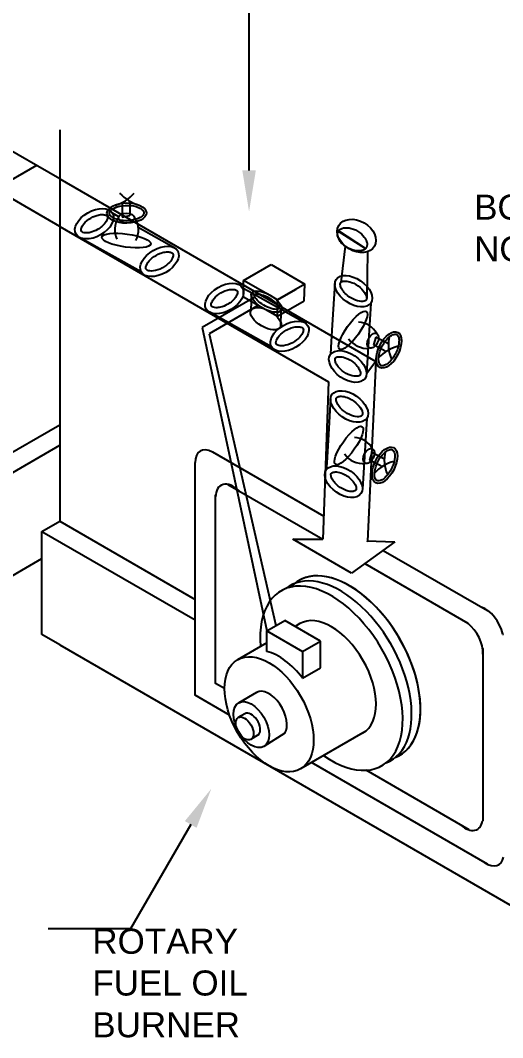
# Model space of a CAD drawing. Header units: millimetres. Extents: x 2399 to 3280, y 1312 to 2501.
# Drawn here: x 3161.4 to 3208.3, y 1442 to 1540.8 of the extents above; entities that cross this region are included whole.
import ezdxf
from ezdxf import colors
from ezdxf.entities.mleader import LeaderData, LeaderLine
from ezdxf.math import Vec2, Vec3

# ---------------------------------------------------------------- set-up
doc = ezdxf.new("R2010")
doc.units = ezdxf.units.MM
doc.styles.add('Annotative', font='arial.ttf', dxfattribs={"height": 1})
doc.styles.get("Standard").update_dxf_attribs({"font": 'arial.ttf', "height": 2})

msp = doc.modelspace()

# ---------------------------------------------------------------- linework, layer by layer
at = {"color": 143, "true_color": 0x7aafdf}
for p, q in [((3165.26099, 1525.41588), (3155.60827, 1530.98888)), ((3165.26099, 1530.18566), (3165.26099, 1492.18566)), ((3165.26099, 1530.18566), (3165.26099, 1492.18566)), ((3165.26099, 1520.79708), (3151.33721, 1528.83597)), ((3163.0055, 1526.71809), (3118.91706, 1501.26362)), ((3165.26099, 1525.41588), (3195.98087, 1507.67975)), ((3171.31289, 1523.02294), (3171.31075, 1523.09341)), ((3171.31289, 1523.02294), (3171.31289, 1521.70834)), ((3172.07187, 1523.02294), (3172.07213, 1523.24832)), ((3172.07187, 1523.02294), (3172.07187, 1521.86086, -1.37156)), ((3170.99038, 1521.74421), (3170.38333, 1522.08285)), ((3171.31289, 1521.70834), (3172.07187, 1521.86086, -1.37156)), ((3165.26099, 1520.79708), (3191.3828, 1505.71565)), ((3176.44636, 1518.70063), (3172.89882, 1520.67961)), ((3192.33098, 1520.33926, 151.69092), (3194.97742, 1518.64657, 151.69092)), ((3194.97742, 1518.64657, 151.69092), (3192.3433, 1520.35929, 151.69092)), ((3173.18867, 1516.37534), (3167.18191, 1519.72289)), ((3193.00132, 1518.87215, 151.69092), (3192.56823, 1515.35612, 151.69092)), ((3194.97742, 1518.64657, 151.69092), (3194.97742, 1518.64657, 151.69092)), ((3195.16226, 1518.34304, 151.69092), (3195.09317, 1513.81438, 151.69092)), ((3183.13676, 1515.56261), (3185.79507, 1517.09739)), ((3185.79507, 1517.09739), (3189.08191, 1515.19973)), ((3183.13676, 1513.97935), (3183.13676, 1515.56261)), ((3186.4236, 1513.66495), (3183.13676, 1515.56261)), ((3189.08191, 1515.19973), (3186.4236, 1513.66495)), ((3189.02346, 1513.58273), (3189.08191, 1515.19973)), ((3191.99122, 1515.28429, 151.69092), (3191.74297, 1511.22969, 151.69092)), ((3183.64192, 1514.48282), (3183.03487, 1514.82146)), ((3185.55036, 1513.41822), (3183.64192, 1514.48282)), ((3183.85411, 1512.66383), (3183.91627, 1514.32978)), ((3186.4236, 1513.66495), (3188.24227, 1514.71496)), ((3184.23035, 1513.94476), (3179.11502, 1510.99142)), ((3184.59277, 1513.13872), (3179.8007, 1510.37202)), ((3183.13676, 1513.97935), (3186.4236, 1512.0817)), ((3189.09791, 1511.43924), (3185.55036, 1513.41822)), ((3186.4236, 1512.0817), (3186.4236, 1513.66495)), ((3186.4236, 1512.0817), (3189.02346, 1513.58273)), ((3195.49757, 1513.35425, 151.69092), (3195.08018, 1506.49035, 151.69092)), ((3185.84021, 1509.11395), (3179.83345, 1512.4615)), ((3186.74796, 1510.9819), (3186.77835, 1512.73319)), ((3191.74297, 1511.22969, 151.69092), (3191.60942, 1509.04848, 151.69092)), ((3179.11502, 1510.99142), (3185.40064, 1481.54241)), ((3179.8007, 1510.37202), (3186.26667, 1482.04241)), ((3195.98507, 1510.04286, 151.69092), (3195.76899, 1509.29947, 150.31936)), ((3196.79911, 1508.76163, 151.69092), (3195.76899, 1509.29947, 150.31936)), ((3197.15039, 1509.43443, 151.69092), (3195.98507, 1510.04286, 151.69092)), ((3197.15039, 1509.43443, 151.69092), (3197.21385, 1509.4037, 151.69092)), ((3191.60942, 1509.04848, 151.69092), (3191.56694, 1508.35467, 151.69092)), ((3196.79911, 1508.76163, 151.69092), (3196.99878, 1508.65708, 151.69092)), ((3195.98087, 1507.67975), (3195.08018, 1506.49035, 151.69092)), ((3195.98087, 1507.67975), (3195.16934, 1490.22746)), ((3191.3828, 1505.71565), (3190.83267, 1490.42184)), ((3191.3828, 1505.71565), (3191.3828, 1505.71565, 170)), ((3191.58878, 1504.09631), (3191.34053, 1500.0417)), ((3155.60827, 1495.97849), (3165.26099, 1501.55149)), ((3155.60827, 1495.97849), (3165.26099, 1501.55149)), ((3195.09513, 1502.16626), (3194.67774, 1495.30236)), ((3155.60827, 1493.97849), (3165.26099, 1499.55149)), ((3155.60827, 1493.97849), (3165.26099, 1499.55149)), ((3191.34053, 1500.0417), (3191.20698, 1497.86049)), ((3180.09409, 1498.89869), (3180.09409, 1498.93116)), ((3180.09409, 1498.89869), (3180.09409, 1498.93116)), ((3195.58263, 1498.85487), (3195.36655, 1498.11149, -1.37156)), ((3196.74795, 1498.24644), (3195.58263, 1498.85487)), ((3191.20698, 1497.86049), (3191.1645, 1497.16668)), ((3196.39667, 1497.57364), (3195.36655, 1498.11149, -1.37156)), ((3196.39667, 1497.57364), (3196.59634, 1497.46909)), ((3196.74795, 1498.24644), (3196.81141, 1498.21571)), ((3163.52894, 1491.18566), (3165.26099, 1492.18566)), ((3163.52894, 1491.18566), (3165.26099, 1492.18566)), ((3165.26099, 1492.18566), (3178.41436, 1484.59155)), ((3165.26099, 1492.18566), (3178.41436, 1484.59155)), ((3163.52894, 1481.18566), (3163.52894, 1491.18566)), ((3163.52894, 1491.18566), (3178.41436, 1482.59155)), ((3163.52894, 1481.18566), (3163.52894, 1491.18566)), ((3163.52894, 1491.18566), (3178.41436, 1482.59155)), ((3193.60608, 1487.13712), (3187.91677, 1490.42184)), ((3187.91677, 1490.42184), (3190.83267, 1490.42184)), ((3197.82405, 1490.17036), (3193.60608, 1487.13712)), ((3195.09844, 1490.2684), (3197.82405, 1490.17036)), ((3155.60827, 1483.97849), (3163.52894, 1488.55149)), ((3185.40064, 1481.54241), (3187.13269, 1482.54241)), ((3185.40064, 1481.54241), (3187.13269, 1482.54241)), ((3190.59679, 1480.54241), (3187.13269, 1482.54241)), ((3190.59679, 1480.54241), (3187.13269, 1482.54241)), ((3185.40064, 1479.54241), (3185.40064, 1481.54241)), ((3185.40064, 1481.54241), (3188.86474, 1479.54241)), ((3185.40064, 1479.54241), (3185.40064, 1481.54241)), ((3185.40064, 1481.54241), (3188.86474, 1479.54241)), ((3188.61083, 1482.23811), (3188.1353, 1481.96356)), ((3188.61083, 1482.23811), (3188.1353, 1481.96356)), ((3165.26099, 1480.18566), (3163.52894, 1481.18566)), ((3165.26099, 1480.18566), (3163.52894, 1481.18566)), ((3188.86474, 1479.54241), (3190.59679, 1480.54241)), ((3188.86474, 1479.54241), (3190.59679, 1480.54241)), ((3190.59679, 1479.94617), (3190.59679, 1480.54241)), ((3190.59679, 1479.94617), (3190.59679, 1480.54241)), ((3208.31269, 1481.22382), (3208.39512, 1481.17623)), ((3208.31269, 1481.22382), (3208.39512, 1481.17623)), ((3165.26099, 1480.18566), (3225.88276, 1445.18566)), ((3165.26099, 1480.18566), (3225.88276, 1445.18566)), ((3185.40064, 1480.38471), (3182.54865, 1478.73811)), ((3185.40064, 1480.38471), (3182.54865, 1478.73811)), ((3188.86474, 1479.54241), (3188.86474, 1476.94617)), ((3188.86474, 1479.54241), (3188.86474, 1476.94617)), ((3190.59679, 1477.94617), (3190.59679, 1479.94617)), ((3190.59679, 1477.94617), (3190.59679, 1479.94617)), ((3188.86474, 1476.94617), (3190.59679, 1477.94617)), ((3188.86474, 1476.94617), (3190.59679, 1477.94617)), ((3184.38577, 1475.55613), (3182.65372, 1474.55613)), ((3184.38577, 1475.55613), (3182.65372, 1474.55613)), ((3183.26609, 1473.49547), (3182.61657, 1473.12047)), ((3183.26609, 1473.49547), (3182.61657, 1473.12047)), ((3194.73455, 1471.63151), (3188.67238, 1468.13151)), ((3194.73455, 1471.63151), (3188.67238, 1468.13151)), ((3184.60544, 1471.47163), (3183.85197, 1471.00552)), ((3184.60544, 1471.47163), (3183.85197, 1471.00552)), ((3187.12584, 1471.59123), (3185.10321, 1470.31349)), ((3187.12584, 1471.59123), (3185.10321, 1470.31349))]:
    msp.add_line(p, q, dxfattribs=at)
at = {"color": 143, "true_color": 0x7aafdf, "extrusion": (-4.44089e-16, 0, -1)}
for p, q in [((3165.26099, 1530.18566), (3165.26099, 1492.18566)), ((3155.60827, 1495.97849), (3165.26099, 1501.55149)), ((3155.60827, 1493.97849), (3165.26099, 1499.55149)), ((3180.09409, 1498.89869), (3180.09409, 1498.93116)), ((3163.52894, 1491.18566), (3165.26099, 1492.18566)), ((3165.26099, 1492.18566), (3178.41436, 1484.59155)), ((3163.52894, 1481.18566), (3163.52894, 1491.18566)), ((3163.52894, 1491.18566), (3178.41436, 1482.59155)), ((3185.40064, 1481.54241), (3187.13269, 1482.54241)), ((3190.59679, 1480.54241), (3187.13269, 1482.54241)), ((3185.40064, 1479.54241), (3185.40064, 1481.54241)), ((3185.40064, 1481.54241), (3188.86474, 1479.54241)), ((3188.61083, 1482.23811), (3188.1353, 1481.96356)), ((3165.26099, 1480.18566), (3163.52894, 1481.18566)), ((3188.86474, 1479.54241), (3190.59679, 1480.54241)), ((3190.59679, 1479.94617), (3190.59679, 1480.54241)), ((3208.31269, 1481.22382), (3208.39512, 1481.17623)), ((3165.26099, 1480.18566), (3225.88276, 1445.18566)), ((3185.40064, 1480.38471), (3182.54865, 1478.73811)), ((3188.86474, 1479.54241), (3188.86474, 1476.94617)), ((3190.59679, 1477.94617), (3190.59679, 1479.94617)), ((3188.86474, 1476.94617), (3190.59679, 1477.94617)), ((3184.38577, 1475.55613), (3182.65372, 1474.55613)), ((3183.26609, 1473.49547), (3182.61657, 1473.12047)), ((3194.73455, 1471.63151), (3188.67238, 1468.13151)), ((3184.60544, 1471.47163), (3183.85197, 1471.00552)), ((3187.12584, 1471.59123), (3185.10321, 1470.31349))]:
    msp.add_line(p, q, dxfattribs=at)
at = {"color": 143, "true_color": 0x7aafdf, "extrusion": (4.44089e-16, 0, -1)}
for p, q in [((3165.26099, 1530.18566), (3165.26099, 1492.18566)), ((3155.60827, 1495.97849), (3165.26099, 1501.55149)), ((3155.60827, 1493.97849), (3165.26099, 1499.55149)), ((3180.09409, 1498.89869), (3180.09409, 1498.93116)), ((3163.52894, 1491.18566), (3165.26099, 1492.18566)), ((3165.26099, 1492.18566), (3178.41436, 1484.59155)), ((3163.52894, 1481.18566), (3163.52894, 1491.18566)), ((3163.52894, 1491.18566), (3178.41436, 1482.59155)), ((3155.60827, 1483.97849), (3163.52894, 1488.55149)), ((3185.40064, 1481.54241), (3187.13269, 1482.54241)), ((3190.59679, 1480.54241), (3187.13269, 1482.54241)), ((3185.40064, 1479.54241), (3185.40064, 1481.54241)), ((3185.40064, 1481.54241), (3188.86474, 1479.54241)), ((3188.61083, 1482.23811), (3188.1353, 1481.96356)), ((3165.26099, 1480.18566), (3163.52894, 1481.18566)), ((3188.86474, 1479.54241), (3190.59679, 1480.54241)), ((3190.59679, 1479.94617), (3190.59679, 1480.54241)), ((3208.31269, 1481.22382), (3208.39512, 1481.17623)), ((3165.26099, 1480.18566), (3225.88276, 1445.18566)), ((3185.40064, 1480.38471), (3182.54865, 1478.73811)), ((3188.86474, 1479.54241), (3188.86474, 1476.94617)), ((3190.59679, 1477.94617), (3190.59679, 1479.94617)), ((3188.86474, 1476.94617), (3190.59679, 1477.94617)), ((3184.38577, 1475.55613), (3182.65372, 1474.55613)), ((3183.26609, 1473.49547), (3182.61657, 1473.12047)), ((3194.73455, 1471.63151), (3188.67238, 1468.13151)), ((3184.60544, 1471.47163), (3183.85197, 1471.00552)), ((3187.12584, 1471.59123), (3185.10321, 1470.31349))]:
    msp.add_line(p, q, dxfattribs=at)
at = {"color": 143, "true_color": 0x7aafdf, "extrusion": (-4.44089e-16, 0, -1)}
for points in [[(-3180.09409, 1498.93116), (-3190.91405, 1492.68426)], [(-3181.76902, 1473.34534), (-3178.41436, 1475.28215), (-3178.41436, 1481.43685), (-3178.41436, 1497.8694)], [(-3181.60286, 1495.75068), (-3190.83267, 1490.42184)], [(-3181.28039, 1475.93685), (-3180.41436, 1476.43685), (-3180.41436, 1481.43685), (-3180.41436, 1494.73877)], [(-3195.09844, 1490.2684), (-3195.16934, 1490.22746)], [(-3196.68589, 1489.35188), (-3207.05056, 1483.36784)], [(-3194.9046, 1488.07091), (-3204.93932, 1482.27736)], [(-3206.39512, 1479.82309), (-3206.39512, 1466.43685), (-3206.39512, 1463.08979)], [(-3206.84006, 1458.87057), (-3189.73601, 1468.7456)], [(-3205.05465, 1462.21077), (-3195.02999, 1467.99851)]]:
    msp.add_lwpolyline(points, dxfattribs=at)
at = {"color": 143, "true_color": 0x7aafdf}
for points in [[(3180.09409, 1498.93116), (3190.91405, 1492.68426)], [(3180.09409, 1498.93116), (3190.91405, 1492.68426)], [(3181.76902, 1473.34534), (3178.41436, 1475.28215), (3178.41436, 1481.43685), (3178.41436, 1497.8694)], [(3181.76902, 1473.34534), (3178.41436, 1475.28215), (3178.41436, 1481.43685), (3178.41436, 1497.8694)], [(3181.60286, 1495.75068), (3190.83267, 1490.42184)], [(3181.60286, 1495.75068), (3190.83267, 1490.42184)], [(3181.28039, 1475.93685), (3180.41436, 1476.43685), (3180.41436, 1481.43685), (3180.41436, 1494.73877)], [(3181.28039, 1475.93685), (3180.41436, 1476.43685), (3180.41436, 1481.43685), (3180.41436, 1494.73877)], [(3195.09844, 1490.2684), (3195.16934, 1490.22746)], [(3196.68589, 1489.35188), (3207.05056, 1483.36784)], [(3194.9046, 1488.07091), (3204.93932, 1482.27736)], [(3206.39512, 1479.82309), (3206.39512, 1466.43685), (3206.39512, 1463.08979)], [(3206.39512, 1479.82309), (3206.39512, 1466.43685), (3206.39512, 1463.08979)], [(3206.84006, 1458.87057), (3189.73601, 1468.7456)], [(3206.84006, 1458.87057), (3189.73601, 1468.7456)], [(3205.05465, 1462.21077), (3195.02999, 1467.99851)], [(3205.05465, 1462.21077), (3195.02999, 1467.99851)]]:
    msp.add_lwpolyline(points, dxfattribs=at)
at = {"color": 143, "true_color": 0x7aafdf, "extrusion": (4.44089e-16, 0, -1)}
for points in [[(-3180.09409, 1498.93116), (-3190.91405, 1492.68426)], [(-3181.76902, 1473.34534), (-3178.41436, 1475.28215), (-3178.41436, 1481.43685), (-3178.41436, 1497.8694)], [(-3181.60286, 1495.75068), (-3190.83267, 1490.42184)], [(-3181.28039, 1475.93685), (-3180.41436, 1476.43685), (-3180.41436, 1481.43685), (-3180.41436, 1494.73877)], [(-3195.09844, 1490.2684), (-3195.16934, 1490.22746)], [(-3196.68589, 1489.35188), (-3207.05056, 1483.36784)], [(-3194.9046, 1488.07091), (-3204.93932, 1482.27736)], [(-3206.39512, 1479.82309), (-3206.39512, 1466.43685), (-3206.39512, 1463.08979)], [(-3206.84006, 1458.87057), (-3189.73601, 1468.7456)], [(-3205.05465, 1462.21077), (-3195.02999, 1467.99851)]]:
    msp.add_lwpolyline(points, dxfattribs=at)
at = {"color": 143, "true_color": 0x7aafdf}
for centre, radius, start, end in [((3169.84865, 1526.13703), 3.37659, 282.8576029, 321.6732251), ((3174.22361, 1527.01763), 4.34015, 223.5911844, 253.194751), ((3172.66802, 1520.44845), 2.06861, 145.5366857, 205.5366857), ((3170.6954, 1520.44263), 2.21613, 332.7352933, 32.7352933), ((3194.24105, 1509.42472, 151.69092), 2.06861, 27.9667763, 87.9667763), ((3200.58856, 1509.29109, 151.69092), 3.37659, 165.2876934, 204.1033157), ((3195.14887, 1511.17604, 151.69092), 2.21613, 215.1653839, 275.1653839), ((3199.3443, 1505.00536, 151.69092), 4.34015, 106.0212749, 135.6248416), ((3193.83861, 1498.23673), 2.06861, 27.9667763, 87.9667763), ((3194.74643, 1499.98805), 2.21613, 215.1653839, 275.1653839), ((3200.18612, 1498.1031), 3.37659, 165.2876934, 204.1033157), ((3198.94186, 1493.81737), 4.34015, 106.0212749, 135.6248416)]:
    msp.add_arc(centre, radius, start, end, dxfattribs=at)
for centre, major_axis, ratio in [((3171.76706, 1522.09753, 10.47444), (-1.91563, -0.02636), 0.5118697), ((3171.74198, 1521.61904), (-0.77951, 0), 0.60555836), ((3194.113, 1519.87857, 151.69092), (1.73713, -1.00293), 0.73106887), ((3171.74148, 1519.42741), (-2.37969, 0.32998), 0.26620838), ((3174.95876, 1517.3973), (-1.77009, -1.02196), 0.59812205), ((3193.81007, 1514.5075, 151.69092), (1.6875, -1.15325), 0.59812205), ((3185.35493, 1513.49917), (-1.43866, 0.83061), 0.43588314), ((3185.2879, 1511.84655), (-1.43379, 0.81728), 0.4959452), ((3193.76478, 1510.71862, 151.69092), (1.30233, 1.8282), 0.2849266), ((3187.6103, 1510.13591), (-1.77009, -1.02196), 0.59812205), ((3195.70731, 1509.70383, 151.69092), (0.36078, 0.69099), 0.60555836), ((3197.24711, 1508.80519, 151.69092), (0.86324, 1.71031), 0.5118697), ((3193.40763, 1503.31951), (1.6875, -1.15325), 0.59812205), ((3193.36234, 1499.53063), (1.30233, 1.8282), 0.2849266), ((3195.30487, 1498.51584), (0.36078, 0.69099), 0.60555836), ((3196.84467, 1497.6172), (0.86324, 1.71031), 0.5118697), ((3185.61051, 1473.43481), (3.06186, -5.3033), 0.57735027), ((3185.61051, 1473.43481), (3.06186, -5.3033), 0.57735027), ((3185.61051, 1473.43481), (3.06186, -5.3033), 0.57735027), ((3185.61051, 1473.43481), (3.06186, -5.3033), 0.57735027), ((3183.87846, 1472.43481), (1.22474, -2.12132), 0.57735027), ((3183.87846, 1472.43481), (1.22474, -2.12132), 0.57735027), ((3183.87846, 1472.43481), (1.22474, -2.12132), 0.57735027), ((3183.87846, 1472.43481), (1.22474, -2.12132), 0.57735027), ((3183.22894, 1472.05981), (0.61237, -1.06066), 0.57735027), ((3183.22894, 1472.05981), (0.61237, -1.06066), 0.57735027), ((3183.22894, 1472.05981), (0.61237, -1.06066), 0.57735027), ((3183.22894, 1472.05981), (0.61237, -1.06066), 0.57735027)]:
    msp.add_ellipse(centre, major_axis=major_axis, ratio=ratio, dxfattribs=at)
for centre, major_axis, ratio, start_param, end_param in [((3168.61324, 1521.06089), (1.77009, 1.02196), 0.60575805, -1.57079633, 4.71238898), ((3181.26478, 1513.7995), (1.77009, 1.02196), 0.60575805, -1.57079633, 4.71238898), ((3193.25444, 1507.20142, 151.69092), (-1.6875, 1.15325), 0.60575805, -1.57079633, 4.71238898), ((3180.14641, 1496.8694), (1.22474, -2.12132), 0.57735027, 2.38640917, 3.92699082), ((3180.14641, 1496.8694), (1.22474, -2.12132), 0.57735027, 2.38640917, 3.92699082), ((3180.14641, 1496.8694), (1.22474, -2.12132), 0.57735027, 2.38640917, 3.92699082), ((3180.14641, 1496.8694), (1.22474, -2.12132), 0.57735027, 2.38640917, 3.92699082), ((3192.852, 1496.01343), (-1.6875, 1.15325), 0.60575805, -1.57079633, 4.71238898), ((3182.14641, 1493.53789), (1.22474, -2.12132), 0.57735027, 2.03697802, 3.92699082), ((3182.14641, 1493.53789), (1.22474, -2.12132), 0.57735027, 2.03697802, 3.92699082), ((3182.14641, 1493.53789), (1.22474, -2.12132), 0.57735027, 2.03697802, 3.92699082), ((3182.14641, 1493.53789), (1.22474, -2.12132), 0.57735027, 2.03697802, 3.92699082), ((3180.14641, 1496.8694), (1.22474, -2.12132), 0.57735027, 0.64602614, 0.68396431), ((3180.14641, 1496.8694), (1.22474, -2.12132), 0.57735027, 0.64602614, 0.68396431), ((3180.14641, 1496.8694), (1.22474, -2.12132), 0.57735027, 0.64602614, 0.68396431), ((3180.14641, 1496.8694), (1.22474, -2.12132), 0.57735027, 0.64602614, 0.68396431), ((3180.14641, 1496.8694), (1.22474, -2.12132), 0.57735027, 5.65311148, 5.65831626), ((3180.14641, 1496.8694), (1.22474, -2.12132), 0.57735027, 5.65311148, 5.65831626), ((3180.14641, 1496.8694), (1.22474, -2.12132), 0.57735027, 5.65311148, 5.65831626), ((3180.14641, 1496.8694), (1.22474, -2.12132), 0.57735027, 5.65311148, 5.65831626), ((3193.40474, 1477.93481), (4.89898, -8.48528), 0.57735027, 6.19468146, 9.60248856), ((3193.40474, 1477.93481), (4.89898, -8.48528), 0.57735027, 6.19468146, 9.5132818), ((3193.40474, 1477.93481), (4.89898, -8.48528), 0.57735027, 6.19468146, 9.5132818), ((3193.40474, 1477.93481), (4.89898, -8.48528), 0.57735027, 6.19468146, 9.5132818), ((3192.53872, 1477.43481), (4.89898, -8.48528), 0.57735027, 6.19468146, 9.5132818), ((3192.53872, 1477.43481), (4.89898, -8.48528), 0.57735027, 6.19468146, 9.5132818), ((3192.53872, 1477.43481), (4.89898, -8.48528), 0.57735027, 6.19468146, 9.5132818), ((3192.53872, 1477.43481), (4.89898, -8.48528), 0.57735027, 6.19468146, 9.5132818), ((3191.67269, 1476.93481), (4.89898, -8.48528), 0.57735027, 5.38752051, 10.32044275), ((3191.67269, 1476.93481), (4.89898, -8.48528), 0.57735027, 5.38752051, 10.32044275), ((3191.67269, 1476.93481), (4.89898, -8.48528), 0.57735027, 5.38752051, 10.32044275), ((3191.67269, 1476.93481), (4.89898, -8.48528), 0.57735027, 5.38752051, 10.32044275), ((3206.64215, 1481.66002), (1.22474, -2.12132), 0.57735027, 7.335896, 8.87741313), ((3206.64215, 1481.66002), (1.22474, -2.12132), 0.57735027, 7.335896, 8.87741313), ((3206.64215, 1481.66002), (1.22474, -2.12132), 0.57735027, 7.335896, 8.87741313), ((3206.64215, 1481.66002), (1.22474, -2.12132), 0.57735027, 7.335896, 8.87741313), ((3191.67269, 1476.93481), (3.06186, -5.3033), 0.57735027, 6.28318531, 9.42477796), ((3191.67269, 1476.93481), (3.06186, -5.3033), 0.57735027, 6.28318531, 9.42477796), ((3191.67269, 1476.93481), (3.06186, -5.3033), 0.57735027, 6.28318531, 9.42477796), ((3191.67269, 1476.93481), (3.06186, -5.3033), 0.57735027, 6.28318531, 9.42477796), ((3206.64215, 1481.66002), (1.22474, -2.12132), 0.57735027, 4.11092313, 4.12755218), ((3206.64215, 1481.66002), (1.22474, -2.12132), 0.57735027, 4.11092313, 4.12755218), ((3206.64215, 1481.66002), (1.22474, -2.12132), 0.57735027, 4.11092313, 4.12755218), ((3206.64215, 1481.66002), (1.22474, -2.12132), 0.57735027, 4.11092313, 4.12755218), ((3204.66779, 1480.42724), (1.22474, -2.12132), 0.57735027, 0.71160501, 2.1955579), ((3204.66779, 1480.42724), (1.22474, -2.12132), 0.57735027, 0.71160501, 2.1955579), ((3204.66779, 1480.42724), (1.22474, -2.12132), 0.57735027, 0.71160501, 2.1955579), ((3204.66779, 1480.42724), (1.22474, -2.12132), 0.57735027, 0.71160501, 2.1955579), ((3186.54882, 1474.05849), (3.06186, -5.3033), 0.57735027, 8.075063, 8.90775104), ((3186.54882, 1474.05849), (3.06186, -5.3033), 0.57735027, 8.075063, 8.90775104), ((3186.54882, 1474.05849), (3.06186, -5.3033), 0.57735027, 8.075063, 8.90775104), ((3186.54882, 1474.05849), (3.06186, -5.3033), 0.57735027, 8.075063, 8.90775104), ((3206.64215, 1481.66002), (1.22474, -2.12132), 0.57735027, 5.33715056, 5.35467613), ((3206.64215, 1481.66002), (1.22474, -2.12132), 0.57735027, 5.33715056, 5.35467613), ((3206.64215, 1481.66002), (1.22474, -2.12132), 0.57735027, 5.33715056, 5.35467613), ((3206.64215, 1481.66002), (1.22474, -2.12132), 0.57735027, 5.33715056, 5.35467613), ((3186.54882, 1474.05849), (3.06186, -5.3033), 0.57735027, 9.57717223, 9.62100721), ((3186.54882, 1474.05849), (3.06186, -5.3033), 0.57735027, 9.57717223, 9.62100721), ((3186.54882, 1474.05849), (3.06186, -5.3033), 0.57735027, 9.57717223, 9.62100721), ((3186.54882, 1474.05849), (3.06186, -5.3033), 0.57735027, 9.57717223, 9.62100721), ((3185.61051, 1473.43481), (1.22474, -2.12132), 0.57735027, 6.5629608, 9.42477796), ((3185.61051, 1473.43481), (1.22474, -2.12132), 0.57735027, 6.5629608, 9.42477796), ((3185.61051, 1473.43481), (1.22474, -2.12132), 0.57735027, 6.5629608, 9.42477796), ((3185.61051, 1473.43481), (1.22474, -2.12132), 0.57735027, 6.5629608, 9.42477796), ((3183.87846, 1472.43481), (0.61237, -1.06066), 0.57735027, 6.49403221, 9.42477796), ((3183.87846, 1472.43481), (0.61237, -1.06066), 0.57735027, 6.49403221, 9.42477796), ((3183.87846, 1472.43481), (0.61237, -1.06066), 0.57735027, 6.49403221, 9.42477796), ((3183.87846, 1472.43481), (0.61237, -1.06066), 0.57735027, 6.49403221, 9.42477796), ((3204.64547, 1464.39041), (1.22474, -2.12132), 0.57735027, 5.25928715, 6.91875052), ((3204.64547, 1464.39041), (1.22474, -2.12132), 0.57735027, 5.25928715, 6.91875052), ((3204.64547, 1464.39041), (1.22474, -2.12132), 0.57735027, 5.25928715, 6.91875052), ((3204.64547, 1464.39041), (1.22474, -2.12132), 0.57735027, 5.25928715, 6.91875052), ((3206.69897, 1460.94538), (1.22474, -2.12132), 0.57735027, 8.81571863, 8.83746937), ((3206.69897, 1460.94538), (1.22474, -2.12132), 0.57735027, 8.81571863, 8.83746937), ((3206.69897, 1460.94538), (1.22474, -2.12132), 0.57735027, 8.81571863, 8.83746937), ((3206.69897, 1460.94538), (1.22474, -2.12132), 0.57735027, 8.81571863, 8.83746937), ((3206.69897, 1460.94538), (1.22474, -2.12132), 0.57735027, 3.76830178, 3.77715787), ((3206.69897, 1460.94538), (1.22474, -2.12132), 0.57735027, 3.76830178, 3.77715787), ((3206.69897, 1460.94538), (1.22474, -2.12132), 0.57735027, 3.76830178, 3.77715787), ((3206.69897, 1460.94538), (1.22474, -2.12132), 0.57735027, 3.76830178, 3.77715787), ((3206.69897, 1460.94538), (1.22474, -2.12132), 0.57735027, 5.41623767, 6.86463338), ((3206.69897, 1460.94538), (1.22474, -2.12132), 0.57735027, 5.41623767, 6.86463338), ((3206.69897, 1460.94538), (1.22474, -2.12132), 0.57735027, 5.41623767, 6.86463338), ((3206.69897, 1460.94538), (1.22474, -2.12132), 0.57735027, 5.41623767, 6.86463338)]:
    msp.add_ellipse(centre, major_axis=major_axis, ratio=ratio, start_param=start_param, end_param=end_param, dxfattribs=at)
for points, knots in [([(3170.08898, 1522.07444, 10.47444), (3170.08967, 1522.02387, 10.47444), (3170.1038, 1521.97183, 10.47444), (3170.17665, 1521.85233, 10.47444), (3170.23668, 1521.78637, 10.47444), (3170.40773, 1521.65858, 10.47444), (3170.51818, 1521.59712, 10.47444), (3170.93816, 1521.42659, 10.47444), (3171.32555, 1521.35544, 10.47444), (3172.11062, 1521.35298, 10.47444), (3172.50617, 1521.42147, 10.47444), (3173.01091, 1521.61528, 10.47444), (3173.17127, 1521.71209, 10.47444), (3173.36035, 1521.88641, 10.47444), (3173.40841, 1521.96192, 10.47444), (3173.45134, 1522.09071, 10.47444), (3173.45108, 1522.14497, 10.47444), (3173.40791, 1522.27145, 10.47444), (3173.36008, 1522.34501, 10.47444), (3173.1925, 1522.49509, 10.47444), (3173.07377, 1522.56984, 10.47444), (3172.78127, 1522.69671, 10.47444), (3172.60793, 1522.74899, 10.47444), (3172.08217, 1522.84876, 10.47444), (3171.69687, 1522.85807, 10.47444), (3170.98779, 1522.76176, 10.47444), (3170.66576, 1522.6553, 10.47444), (3170.31001, 1522.44279, 10.47444), (3170.21358, 1522.35375, 10.47444), (3170.1062, 1522.19847, 10.47444), (3170.08815, 1522.13461, 10.47444), (3170.08898, 1522.07444, 10.47444)], [0, 0, 0, 0, 0.29371084, 0.29371084, 0.58742168, 0.58742168, 0.88113252, 0.88113252, 1.53779541, 1.53779541, 2.19445829, 2.19445829, 2.62294931, 2.62294931, 2.96496298, 2.96496298, 3.30697666, 3.30697666, 3.64899034, 3.64899034, 3.99100401, 3.99100401, 4.33301769, 4.33301769, 4.94606515, 4.94606515, 5.55911261, 5.55911261, 5.93365654, 5.93365654, 6.28318531, 6.28318531, 6.28318531, 6.28318531]), ([(3168.93754, 1520.49918), (3169.0921, 1520.58842), (3169.23788, 1520.69277), (3169.54206, 1520.95958), (3169.68195, 1521.12923), (3169.85926, 1521.43485), (3169.89457, 1521.56802), (3169.90126, 1521.71252), (3169.89183, 1521.74794), (3169.86837, 1521.79974), (3169.85381, 1521.82027), (3169.78403, 1521.873), (3169.72637, 1521.90325), (3169.55417, 1521.94597), (3169.44076, 1521.95748), (3169.17784, 1521.94363), (3169.02875, 1521.91846), (3168.60644, 1521.79675), (3168.32288, 1521.66032), (3167.83508, 1521.31658), (3167.63222, 1521.10951), (3167.41327, 1520.78078), (3167.36074, 1520.65292), (3167.3226, 1520.4765), (3167.32601, 1520.42011), (3167.343, 1520.34701), (3167.35395, 1520.32723), (3167.39982, 1520.27788), (3167.43906, 1520.24777), (3167.57947, 1520.19427), (3167.6798, 1520.17305), (3167.92683, 1520.16626), (3168.07277, 1520.18057), (3168.45775, 1520.268), (3168.70744, 1520.36633), (3168.93754, 1520.49918)], [-1.57079633, -1.57079633, -1.57079633, -1.57079633, -1.2533915, -1.2533915, -0.81183301, -0.81183301, -0.37027452, -0.37027452, -0.05974953, -0.05974953, 0.25077545, 0.25077545, 0.56130044, 0.56130044, 0.87182543, 0.87182543, 1.18235042, 1.18235042, 1.71911562, 1.71911562, 2.25588082, 2.25588082, 2.63932032, 2.63932032, 2.95942498, 2.95942498, 3.27952963, 3.27952963, 3.59963429, 3.59963429, 3.91973894, 3.91973894, 4.2398436, 4.2398436, 4.71238898, 4.71238898, 4.71238898, 4.71238898]), ([(3195.06674, 1518.75992, 151.69092), (3195.10515, 1518.82644, 151.69092), (3195.12971, 1518.90249, 151.69092), (3195.14296, 1519.09603, 151.69092), (3195.12975, 1519.21397, 151.69092), (3195.04206, 1519.47887, 151.69092), (3194.96728, 1519.6248, 151.69092), (3194.70304, 1519.98385, 151.69092), (3194.47425, 1520.19225, 151.69092), (3193.9495, 1520.5079, 151.69092), (3193.65511, 1520.61424, 151.69092), (3193.11347, 1520.69682, 151.69092), (3192.86959, 1520.67255, 151.69092), (3192.5592, 1520.56526, 151.69092), (3192.46474, 1520.50052, 151.69092), (3192.33536, 1520.362, 151.69092), (3192.29583, 1520.28746, 151.69092), (3192.25337, 1520.09255, 151.69092), (3192.25321, 1519.96881, 151.69092), (3192.33052, 1519.67444, 151.69092), (3192.40928, 1519.50591, 151.69092), (3192.65071, 1519.1736, 151.69092), (3192.81277, 1519.01065, 151.69092), (3193.18956, 1518.73388, 151.69092), (3193.40385, 1518.62031, 151.69092), (3193.83675, 1518.46667, 151.69092), (3194.05486, 1518.42687, 151.69092), (3194.44289, 1518.41866, 151.69092), (3194.61154, 1518.45009, 151.69092), (3194.86791, 1518.5503, 151.69092), (3194.95532, 1518.61617, 151.69092), (3195.03499, 1518.71017, 151.69092), (3195.052, 1518.7344, 151.69092), (3195.06674, 1518.75992, 151.69092)], [0, 0, 0, 0, 0.34370257, 0.34370257, 0.68740514, 0.68740514, 1.03110771, 1.03110771, 1.54625698, 1.54625698, 2.06140625, 2.06140625, 2.57655552, 2.57655552, 2.97375158, 2.97375158, 3.37094764, 3.37094764, 3.76814369, 3.76814369, 4.16533975, 4.16533975, 4.56253581, 4.56253581, 4.95973187, 4.95973187, 5.35692793, 5.35692793, 5.75412399, 5.75412399, 6.15132004, 6.15132004, 6.28318531, 6.28318531, 6.28318531, 6.28318531]), ([(3173.65618, 1516.64526), (3173.67069, 1516.62013), (3173.69045, 1516.59669), (3173.76479, 1516.54464), (3173.82037, 1516.51727), (3173.97449, 1516.47692), (3174.07242, 1516.46445), (3174.42138, 1516.46838), (3174.72177, 1516.53423), (3175.30879, 1516.79018), (3175.59421, 1516.97872), (3175.98885, 1517.3531), (3176.12127, 1517.53123), (3176.26025, 1517.80977), (3176.28661, 1517.91699), (3176.29516, 1518.06924), (3176.28181, 1518.11237), (3176.24444, 1518.18002), (3176.21684, 1518.21191), (3176.08949, 1518.28123), (3175.98842, 1518.31375), (3175.72042, 1518.33576), (3175.55525, 1518.32508), (3175.19865, 1518.24895), (3175.00752, 1518.18388), (3174.54934, 1517.96657), (3174.28932, 1517.78711), (3173.88605, 1517.39731), (3173.74529, 1517.18729), (3173.63673, 1516.91192), (3173.62395, 1516.82366), (3173.62823, 1516.70696), (3173.63982, 1516.67358), (3173.65618, 1516.64526)], [0, 0, 0, 0, 0.27205079, 0.27205079, 0.54410157, 0.54410157, 0.81615236, 0.81615236, 1.38420408, 1.38420408, 1.95225581, 1.95225581, 2.40644277, 2.40644277, 2.76835899, 2.76835899, 3.13027522, 3.13027522, 3.49219144, 3.49219144, 3.85410767, 3.85410767, 4.21602389, 4.21602389, 4.57794012, 4.57794012, 5.10804987, 5.10804987, 5.63815962, 5.63815962, 5.97649806, 5.97649806, 6.28318531, 6.28318531, 6.28318531, 6.28318531]), ([(3195.05187, 1513.65884, 151.69092), (3195.06824, 1513.6828, 151.69092), (3195.08082, 1513.71076, 151.69092), (3195.09555, 1513.8003, 151.69092), (3195.09617, 1513.86225, 151.69092), (3195.06582, 1514.01865, 151.69092), (3195.03467, 1514.11233, 151.69092), (3194.88007, 1514.42519, 151.69092), (3194.69067, 1514.66748, 151.69092), (3194.20583, 1515.08585, 151.69092), (3193.91232, 1515.26152, 151.69092), (3193.404, 1515.4552, 151.69092), (3193.18611, 1515.49746, 151.69092), (3192.87485, 1515.50217, 151.69092), (3192.76678, 1515.47952, 151.69092), (3192.62584, 1515.42131, 151.69092), (3192.59274, 1515.39061, 151.69092), (3192.54794, 1515.32764, 151.69092), (3192.53113, 1515.28896, 151.69092), (3192.52378, 1515.14415, 151.69092), (3192.53822, 1515.03896, 151.69092), (3192.63438, 1514.78785, 151.69092), (3192.71551, 1514.64357, 151.69092), (3192.9385, 1514.35507, 151.69092), (3193.0799, 1514.21095, 151.69092), (3193.47414, 1513.892, 151.69092), (3193.74847, 1513.73529, 151.69092), (3194.27443, 1513.5405, 151.69092), (3194.52468, 1513.50453, 151.69092), (3194.8199, 1513.52587, 151.69092), (3194.905, 1513.55256, 151.69092), (3195.00835, 1513.60693, 151.69092), (3195.03342, 1513.63183, 151.69092), (3195.05187, 1513.65884, 151.69092)], [0, 0, 0, 0, 0.27205079, 0.27205079, 0.54410157, 0.54410157, 0.81615236, 0.81615236, 1.38420408, 1.38420408, 1.95225581, 1.95225581, 2.40644277, 2.40644277, 2.76835899, 2.76835899, 3.13027522, 3.13027522, 3.49219144, 3.49219144, 3.85410767, 3.85410767, 4.21602389, 4.21602389, 4.57794012, 4.57794012, 5.10804987, 5.10804987, 5.63815962, 5.63815962, 5.97649806, 5.97649806, 6.28318531, 6.28318531, 6.28318531, 6.28318531]), ([(3181.58908, 1513.23779), (3181.74364, 1513.32703), (3181.88942, 1513.43138), (3182.1936, 1513.69819), (3182.33349, 1513.86784), (3182.5108, 1514.17346), (3182.54611, 1514.30663), (3182.5528, 1514.45113), (3182.54337, 1514.48655), (3182.51992, 1514.53835), (3182.50536, 1514.55888), (3182.43557, 1514.61161), (3182.37792, 1514.64186), (3182.20571, 1514.68458), (3182.0923, 1514.69609), (3181.82938, 1514.68224), (3181.68029, 1514.65707), (3181.25798, 1514.53536), (3180.97442, 1514.39893), (3180.48662, 1514.05519), (3180.28377, 1513.84812), (3180.06481, 1513.51939), (3180.01228, 1513.39153), (3179.97414, 1513.21511), (3179.97755, 1513.15872), (3179.99454, 1513.08562), (3180.00549, 1513.06584), (3180.05136, 1513.01649), (3180.0906, 1512.98638), (3180.23101, 1512.93288), (3180.33134, 1512.91166), (3180.57838, 1512.90487), (3180.72431, 1512.91918), (3181.10929, 1513.00661), (3181.35898, 1513.10494), (3181.58908, 1513.23779)], [-1.57079633, -1.57079633, -1.57079633, -1.57079633, -1.2533915, -1.2533915, -0.81183301, -0.81183301, -0.37027452, -0.37027452, -0.05974953, -0.05974953, 0.25077545, 0.25077545, 0.56130044, 0.56130044, 0.87182543, 0.87182543, 1.18235042, 1.18235042, 1.71911562, 1.71911562, 2.25588082, 2.25588082, 2.63932032, 2.63932032, 2.95942498, 2.95942498, 3.27952963, 3.27952963, 3.59963429, 3.59963429, 3.91973894, 3.91973894, 4.2398436, 4.2398436, 4.71238898, 4.71238898, 4.71238898, 4.71238898]), ([(3184.1669, 1514.18508), (3184.16454, 1514.18099), (3184.16128, 1514.17544), (3184.16042, 1514.13395), (3184.16483, 1514.09853), (3184.19809, 1514.00412), (3184.22669, 1513.9458), (3184.36488, 1513.73234), (3184.53245, 1513.5536), (3184.95228, 1513.22429), (3185.20352, 1513.07301), (3185.70231, 1512.84993), (3185.94983, 1512.779), (3186.27293, 1512.74163), (3186.3778, 1512.74809), (3186.49513, 1512.77654), (3186.52222, 1512.79311), (3186.54424, 1512.8117), (3186.5436, 1512.81159), (3186.54909, 1512.83221), (3186.55227, 1512.8575), (3186.53092, 1512.94772), (3186.50595, 1513.01039), (3186.38246, 1513.21737), (3186.23849, 1513.38289), (3185.86651, 1513.69747), (3185.63948, 1513.84728), (3185.17238, 1514.08426), (3184.93247, 1514.17106), (3184.5601, 1514.2505), (3184.41602, 1514.25703), (3184.25141, 1514.23488), (3184.20814, 1514.21691), (3184.17211, 1514.19409), (3184.16915, 1514.18898), (3184.1669, 1514.18508)], [0, 0, 0, 0, 0.23530315, 0.23530315, 0.47060631, 0.47060631, 0.70590946, 0.70590946, 1.25482559, 1.25482559, 1.80374172, 1.80374172, 2.35265785, 2.35265785, 2.71272486, 2.71272486, 2.98564344, 2.98564344, 3.25856202, 3.25856202, 3.5314806, 3.5314806, 3.80439918, 3.80439918, 4.32018485, 4.32018485, 4.83597052, 4.83597052, 5.35175619, 5.35175619, 5.76913804, 5.76913804, 6.05862396, 6.05862396, 6.28318531, 6.28318531, 6.28318531, 6.28318531]), ([(3186.30772, 1509.38386), (3186.32223, 1509.35874), (3186.34199, 1509.3353), (3186.41633, 1509.28325), (3186.47191, 1509.25588), (3186.62603, 1509.21553), (3186.72396, 1509.20306), (3187.07292, 1509.20699), (3187.37331, 1509.27284), (3187.96034, 1509.52879), (3188.24575, 1509.71733), (3188.64039, 1510.09171), (3188.77281, 1510.26984), (3188.91179, 1510.54838), (3188.93815, 1510.6556), (3188.9467, 1510.80785), (3188.93335, 1510.85098), (3188.89598, 1510.91863), (3188.86839, 1510.95052), (3188.74103, 1511.01984), (3188.63996, 1511.05236), (3188.37196, 1511.07437), (3188.20679, 1511.06369), (3187.85019, 1510.98756), (3187.65906, 1510.92249), (3187.20088, 1510.70518), (3186.94086, 1510.52572), (3186.53759, 1510.13592), (3186.39683, 1509.9259), (3186.28827, 1509.65053), (3186.27549, 1509.56227), (3186.27977, 1509.44557), (3186.29137, 1509.41219), (3186.30772, 1509.38386)], [0, 0, 0, 0, 0.27205079, 0.27205079, 0.54410157, 0.54410157, 0.81615236, 0.81615236, 1.38420408, 1.38420408, 1.95225581, 1.95225581, 2.40644277, 2.40644277, 2.76835899, 2.76835899, 3.13027522, 3.13027522, 3.49219144, 3.49219144, 3.85410767, 3.85410767, 4.21602389, 4.21602389, 4.57794012, 4.57794012, 5.10804987, 5.10804987, 5.63815962, 5.63815962, 5.97649806, 5.97649806, 6.28318531, 6.28318531, 6.28318531, 6.28318531]), ([(3198.00331, 1510.3034, 151.69092), (3197.95816, 1510.32619, 151.69092), (3197.9055, 1510.33776, 151.69092), (3197.76585, 1510.32849, 151.69092), (3197.67959, 1510.3058, 151.69092), (3197.48714, 1510.21332, 151.69092), (3197.38155, 1510.14386, 151.69092), (3197.036, 1509.85049, 151.69092), (3196.79364, 1509.54002, 151.69092), (3196.4281, 1508.84523, 151.69092), (3196.30574, 1508.46291, 151.69092), (3196.24393, 1507.92578, 151.69092), (3196.25552, 1507.73882, 151.69092), (3196.32254, 1507.49053, 151.69092), (3196.36724, 1507.41298, 151.69092), (3196.46153, 1507.31532, 151.69092), (3196.50974, 1507.29043, 151.69092), (3196.64185, 1507.27017, 151.69092), (3196.72919, 1507.27852, 151.69092), (3196.93979, 1507.3576, 151.69092), (3197.06101, 1507.42826, 151.69092), (3197.30885, 1507.62882, 151.69092), (3197.43541, 1507.75828, 151.69092), (3197.7672, 1508.17816, 151.69092), (3197.95378, 1508.5154, 151.69092), (3198.19659, 1509.18854, 151.69092), (3198.25126, 1509.52327, 151.69092), (3198.22753, 1509.93699, 151.69092), (3198.19323, 1510.06368, 151.69092), (3198.10529, 1510.23073, 151.69092), (3198.05703, 1510.27629, 151.69092), (3198.00331, 1510.3034, 151.69092)], [0, 0, 0, 0, 0.29371084, 0.29371084, 0.58742168, 0.58742168, 0.88113252, 0.88113252, 1.53779541, 1.53779541, 2.19445829, 2.19445829, 2.62294931, 2.62294931, 2.96496298, 2.96496298, 3.30697666, 3.30697666, 3.64899034, 3.64899034, 3.99100401, 3.99100401, 4.33301769, 4.33301769, 4.94606515, 4.94606515, 5.55911261, 5.55911261, 5.93365654, 5.93365654, 6.28318531, 6.28318531, 6.28318531, 6.28318531]), ([(3193.6204, 1507.73691, 151.69092), (3193.47306, 1507.83761, 151.69092), (3193.31588, 1507.92385, 151.69092), (3192.94369, 1508.08256, 151.69092), (3192.73021, 1508.13522, 151.69092), (3192.37795, 1508.16275, 151.69092), (3192.24262, 1508.13694, 151.69092), (3192.10946, 1508.08042, 151.69092), (3192.08162, 1508.05658, 151.69092), (3192.04507, 1508.01302, 151.69092), (3192.03287, 1507.991, 151.69092), (3192.01555, 1507.90527, 151.69092), (3192.01324, 1507.8402, 151.69092), (3192.04927, 1507.66648, 151.69092), (3192.08798, 1507.55926, 151.69092), (3192.21429, 1507.32825, 151.69092), (3192.30152, 1507.20475, 151.69092), (3192.59404, 1506.87674, 151.69092), (3192.83978, 1506.68019, 151.69092), (3193.36081, 1506.38926, 151.69092), (3193.63528, 1506.29603, 151.69092), (3194.02639, 1506.24096, 151.69092), (3194.16439, 1506.24896, 151.69092), (3194.33994, 1506.29095, 151.69092), (3194.3893, 1506.31843, 151.69092), (3194.44784, 1506.36539, 151.69092), (3194.46093, 1506.38383, 151.69092), (3194.48556, 1506.44654, 151.69092), (3194.49572, 1506.49495, 151.69092), (3194.48316, 1506.64468, 151.69092), (3194.45886, 1506.7443, 151.69092), (3194.35804, 1506.96994, 151.69092), (3194.28197, 1507.09529, 151.69092), (3194.0365, 1507.40448, 151.69092), (3193.83977, 1507.587, 151.69092), (3193.6204, 1507.73691, 151.69092)], [-1.57079633, -1.57079633, -1.57079633, -1.57079633, -1.2533915, -1.2533915, -0.81183301, -0.81183301, -0.37027452, -0.37027452, -0.05974953, -0.05974953, 0.25077545, 0.25077545, 0.56130044, 0.56130044, 0.87182543, 0.87182543, 1.18235042, 1.18235042, 1.71911562, 1.71911562, 2.25588082, 2.25588082, 2.63932032, 2.63932032, 2.95942498, 2.95942498, 3.27952963, 3.27952963, 3.59963429, 3.59963429, 3.91973894, 3.91973894, 4.2398436, 4.2398436, 4.71238898, 4.71238898, 4.71238898, 4.71238898]), ([(3194.64943, 1502.47085), (3194.6658, 1502.49481), (3194.67838, 1502.52277), (3194.69311, 1502.61231), (3194.69373, 1502.67426), (3194.66338, 1502.83066), (3194.63223, 1502.92434), (3194.47763, 1503.2372), (3194.28823, 1503.47949), (3193.80339, 1503.89786), (3193.50988, 1504.07353), (3193.00156, 1504.26721), (3192.78367, 1504.30947), (3192.47241, 1504.31418), (3192.36434, 1504.29153), (3192.2234, 1504.23333), (3192.1903, 1504.20262), (3192.1455, 1504.13965), (3192.12869, 1504.10097), (3192.12134, 1503.95616), (3192.13578, 1503.85097), (3192.23194, 1503.59986), (3192.31307, 1503.45559), (3192.53606, 1503.16708), (3192.67746, 1503.02296), (3193.0717, 1502.70401), (3193.34603, 1502.5473), (3193.87199, 1502.35251), (3194.12224, 1502.31654), (3194.41746, 1502.33788), (3194.50256, 1502.36457), (3194.60591, 1502.41894), (3194.63098, 1502.44384), (3194.64943, 1502.47085)], [0, 0, 0, 0, 0.27205079, 0.27205079, 0.54410157, 0.54410157, 0.81615236, 0.81615236, 1.38420408, 1.38420408, 1.95225581, 1.95225581, 2.40644277, 2.40644277, 2.76835899, 2.76835899, 3.13027522, 3.13027522, 3.49219144, 3.49219144, 3.85410767, 3.85410767, 4.21602389, 4.21602389, 4.57794012, 4.57794012, 5.10804987, 5.10804987, 5.63815962, 5.63815962, 5.97649806, 5.97649806, 6.28318531, 6.28318531, 6.28318531, 6.28318531]), ([(3197.60087, 1499.11542), (3197.55572, 1499.1382), (3197.50306, 1499.14977), (3197.36341, 1499.1405), (3197.27715, 1499.11781), (3197.0847, 1499.02533), (3196.97911, 1498.95587), (3196.63355, 1498.6625), (3196.3912, 1498.35203), (3196.02566, 1497.65725), (3195.9033, 1497.27492), (3195.84149, 1496.73779), (3195.85308, 1496.55083), (3195.9201, 1496.30254), (3195.9648, 1496.22499), (3196.05909, 1496.12733), (3196.1073, 1496.10244), (3196.23941, 1496.08218), (3196.32675, 1496.09053), (3196.53735, 1496.16962), (3196.65857, 1496.24027), (3196.9064, 1496.44083), (3197.03297, 1496.57029), (3197.36476, 1496.99017), (3197.55134, 1497.32741), (3197.79415, 1498.00055), (3197.84882, 1498.33528), (3197.82509, 1498.749), (3197.79079, 1498.87569), (3197.70285, 1499.04274), (3197.65459, 1499.0883), (3197.60087, 1499.11542)], [0, 0, 0, 0, 0.29371084, 0.29371084, 0.58742168, 0.58742168, 0.88113252, 0.88113252, 1.53779541, 1.53779541, 2.19445829, 2.19445829, 2.62294931, 2.62294931, 2.96496298, 2.96496298, 3.30697666, 3.30697666, 3.64899034, 3.64899034, 3.99100401, 3.99100401, 4.33301769, 4.33301769, 4.94606515, 4.94606515, 5.55911261, 5.55911261, 5.93365654, 5.93365654, 6.28318531, 6.28318531, 6.28318531, 6.28318531]), ([(3193.21796, 1496.54893), (3193.07062, 1496.64962), (3192.91344, 1496.73586), (3192.54125, 1496.89457), (3192.32777, 1496.94723), (3191.97551, 1496.97477), (3191.84018, 1496.94895), (3191.70702, 1496.89243), (3191.67918, 1496.86859), (3191.64263, 1496.82503), (3191.63043, 1496.80302), (3191.61311, 1496.71728), (3191.61079, 1496.65221), (3191.64683, 1496.47849), (3191.68554, 1496.37127), (3191.81185, 1496.14026), (3191.89908, 1496.01676), (3192.1916, 1495.68876), (3192.43734, 1495.4922), (3192.95837, 1495.20128), (3193.23284, 1495.10805), (3193.62395, 1495.05297), (3193.76195, 1495.06097), (3193.9375, 1495.10296), (3193.98686, 1495.13045), (3194.0454, 1495.1774), (3194.05849, 1495.19584), (3194.08312, 1495.25855), (3194.09328, 1495.30696), (3194.08072, 1495.45669), (3194.05642, 1495.55631), (3193.9556, 1495.78195), (3193.87952, 1495.9073), (3193.63406, 1496.21649), (3193.43733, 1496.39901), (3193.21796, 1496.54893)], [-1.57079633, -1.57079633, -1.57079633, -1.57079633, -1.2533915, -1.2533915, -0.81183301, -0.81183301, -0.37027452, -0.37027452, -0.05974953, -0.05974953, 0.25077545, 0.25077545, 0.56130044, 0.56130044, 0.87182543, 0.87182543, 1.18235042, 1.18235042, 1.71911562, 1.71911562, 2.25588082, 2.25588082, 2.63932032, 2.63932032, 2.95942498, 2.95942498, 3.27952963, 3.27952963, 3.59963429, 3.59963429, 3.91973894, 3.91973894, 4.2398436, 4.2398436, 4.71238898, 4.71238898, 4.71238898, 4.71238898])]:
    msp.add_open_spline(points, degree=3, knots=knots, dxfattribs=at)
msp.add_open_spline([(3174.02346, 1518.94939), (3173.98909, 1518.92916), (3173.95503, 1518.90843), (3173.92131, 1518.8872)], degree=3, dxfattribs=at)

# ---------------------------------------------------------------- texts
at = {"color": 143, "true_color": 0x7aafdf, "attachment_point": 1, "style": 'Annotative'}
for s, insert, char_height, width in [('BOILER\\PNO.2', (3205.54063, 1523.89029), 2.431539, 34.9478325), ('ROTARY \\PFUEL OIL \\PBURNER', (3168.43147, 1452.61928), 2.43259, 54.1365028)]:
    msp.add_mtext(s, dxfattribs=dict(at, insert=insert, char_height=char_height, width=width))

# ---------------------------------------------------------------- leaders
at = {"color": 143, "true_color": 0x7aafdf}
ml = msp.add_multileader_mtext('Standard', dxfattribs=at)
ml.set_content('', color=(122, 175, 223))
ml.set_leader_properties()
ml.build(insert=Vec2(0, 0))
ctx = ml.context
ctx.base_point, ctx.plane_origin = Vec3(3171.66258, 1565.76696), Vec3(3183.66258, 1522.23299)
ctx.text_align_type = 2
notes = []
notes.append((ctx, [(0, (1, 1, 0), (3183.66258, 1565.76696), (-1, 0), 8, [(0, [(3183.66258, 1522.23299)], 0, [])])]))
ctx.mtext.insert, ctx.mtext.alignment, ctx.mtext.flow_direction = Vec3(3173.66258, 1567.76696), 3, 5
ml = msp.add_multileader_mtext('Standard', dxfattribs=at)
ml.set_content('', color=(122, 175, 223))
ml.set_leader_properties()
ml.build(insert=Vec2(0, 0))
ctx = ml.context
ctx.base_point, ctx.plane_origin = Vec3(3160.14701, 1452.61928), Vec3(3179.98948, 1466.20283)
ctx.text_align_type = 2
notes.append((ctx, [(0, (1, 1, 0), (3172.14701, 1452.61928), (-1, 0), 8, [(0, [(3179.98948, 1466.20283)], 0, [])])]))
ctx.mtext.insert, ctx.mtext.alignment, ctx.mtext.flow_direction = Vec3(3162.14701, 1454.61928), 3, 5
for ctx, leaders in notes:
    for number, flags, end, landing, length, lines in leaders:
        leader = LeaderData()
        leader.index, (leader.has_last_leader_line, leader.has_dogleg_vector, leader.attachment_direction) = number, flags
        leader.last_leader_point, leader.dogleg_vector, leader.dogleg_length = Vec3(end), Vec3(landing), length
        for number, points, colour, breaks in lines:
            line = LeaderLine()
            line.index, line.vertices, line.color, line.breaks = number, Vec3.list(points), colors.encode_raw_color(colour), breaks
            leader.lines.append(line)
        ctx.leaders.append(leader)

doc.saveas('drawing.dxf')
